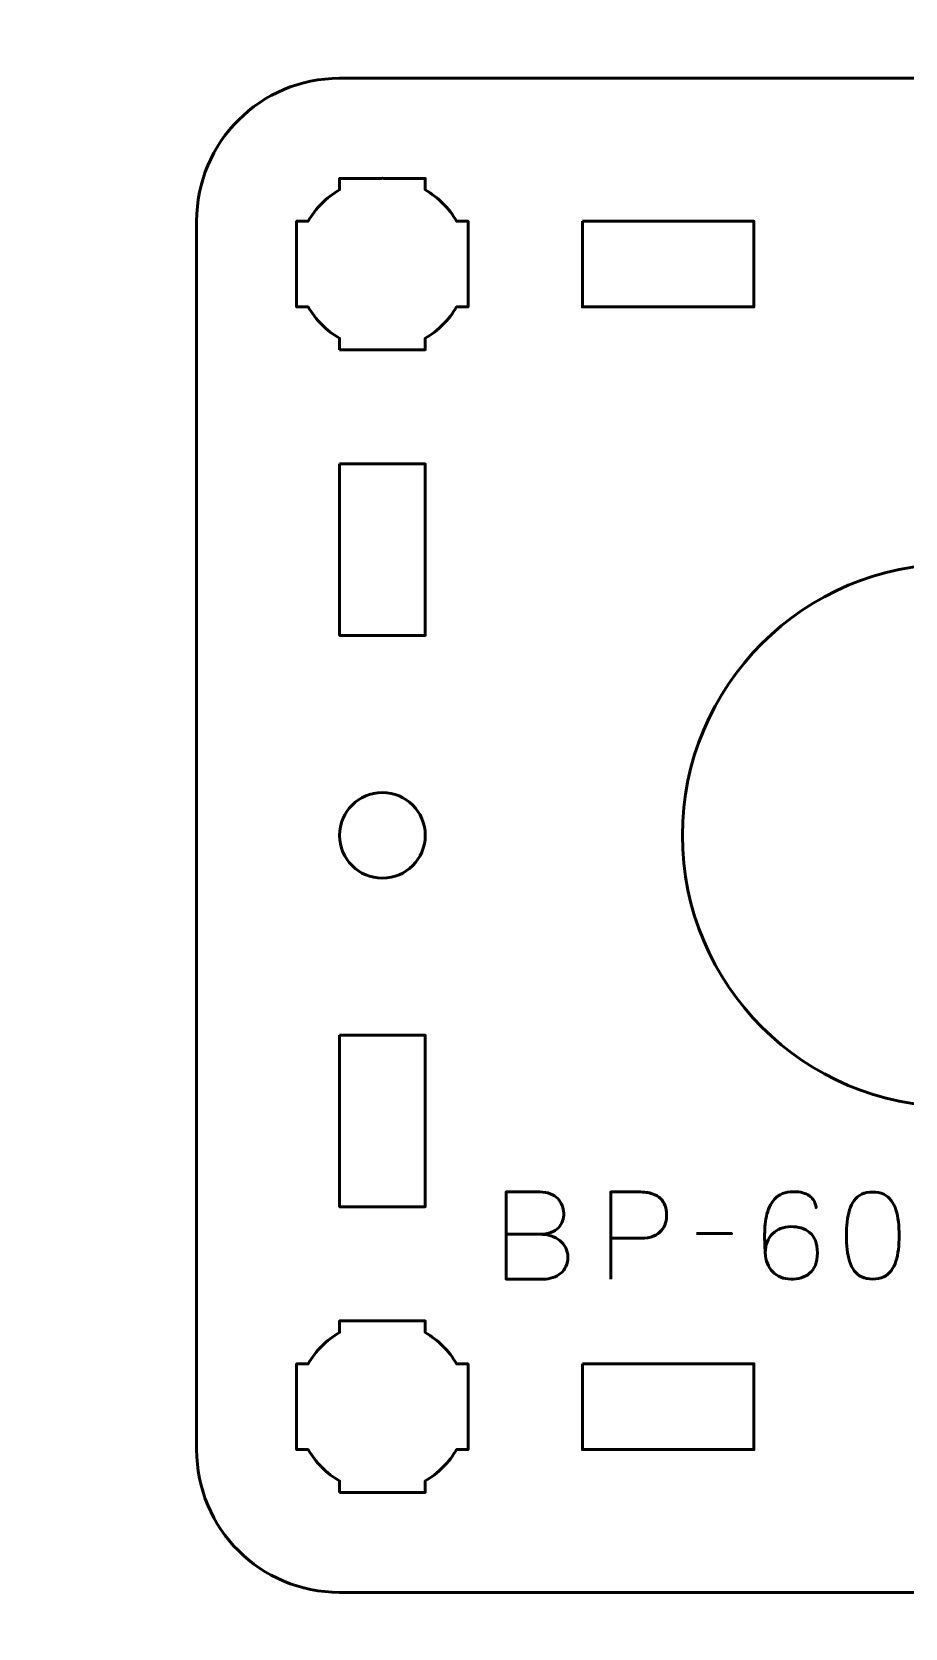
# Model space of a CAD drawing. Header units: centimetres. Extents: x -21 to 0, y -29.7 to 0.
# Drawn here: x -14.73 to -11.67, y -17.13 to -11.54 of the extents above; entities that cross this region are included whole.
import ezdxf

# ---------------------------------------------------------------- set-up
doc = ezdxf.new("R2010")
doc.units = ezdxf.units.CM
doc.header["$MEASUREMENT"] = 0
doc.layers.add('Layer 1', color=7, linetype='Continuous')

msp = doc.modelspace()

# ---------------------------------------------------------------- linework, layer by layer
at = {"layer": 'Layer 1', "lineweight": 53}
msp.add_ellipse((-13.49998, -14.35), major_axis=(0, 0.15), ratio=1, dxfattribs=at)
at = {"layer": 'Layer 1', "color": 1, "lineweight": 53}
msp.add_open_spline([(-21.00003, -29.19995), (-21.00003, -29.19995), (-21.00003, -1.69992), (-21.00003, -1.69992), (-21.00003, -1.69992), (-21.00003, -1.61709), (-20.93286, -1.54992), (-20.85003, -1.54992), (-20.85003, -1.54992), (-20.7672, -1.54992), (-20.70003, -1.48275), (-20.70003, -1.39992), (-20.70003, -1.39992), (-20.70003, -1.31709), (-20.7672, -1.24992), (-20.85003, -1.24992), (-20.85003, -1.24992), (-20.93286, -1.24992), (-21.00003, -1.18275), (-21.00003, -1.09992), (-21.00003, -1.09992), (-21.00003, -1.09992), (-21.00003, -0.49992), (-21.00003, -0.49992), (-21.00003, -0.49992), (-21.00003, -0.22295), (-20.77694, 0.00004), (-20.49994, 0.00004), (-20.49994, 0.00004), (-20.49994, 0.00004), (-0.50008, 0.00004), (-0.50008, 0.00004), (-0.50008, 0.00004), (-0.22294, 0.00004), (0.00002, -0.22295), (0.00002, -0.49992), (0.00002, -0.49992), (0.00002, -0.49992), (0.00002, -29.19995), (0.00002, -29.19995), (0.00002, -29.19995), (0.00002, -29.47695), (-0.22294, -29.70004), (-0.50008, -29.70004), (-0.50008, -29.70004), (-0.50008, -29.70004), (-20.49994, -29.70004), (-20.49994, -29.70004), (-20.49994, -29.70004), (-20.77694, -29.70004), (-21.00003, -29.47695), (-21.00003, -29.19995)], degree=3, knots=[0, 0, 0, 0, 0.0769231, 0.0769231, 0.0769231, 0.0769231, 0.1538462, 0.1538462, 0.1538462, 0.1538462, 0.2307692, 0.2307692, 0.2307692, 0.2307692, 0.3076923, 0.3076923, 0.3076923, 0.3076923, 0.3846154, 0.3846154, 0.3846154, 0.3846154, 0.4615385, 0.4615385, 0.4615385, 0.4615385, 0.5384615, 0.5384615, 0.5384615, 0.5384615, 0.6153846, 0.6153846, 0.6153846, 0.6153846, 0.6923077, 0.6923077, 0.6923077, 0.6923077, 0.7692308, 0.7692308, 0.7692308, 0.7692308, 0.8461538, 0.8461538, 0.8461538, 0.8461538, 0.9230769, 0.9230769, 0.9230769, 0.9230769, 1, 1, 1, 1], dxfattribs=at)
at = {"layer": 'Layer 1', "color": 3, "lineweight": 53}
msp.add_open_spline([(-13.64993, -11.69997), (-13.64993, -11.69997), (-9.35006, -11.69997), (-9.35006, -11.69997), (-9.35006, -11.69997), (-9.07292, -11.69997), (-8.84996, -11.92306), (-8.84996, -12.20006), (-8.84996, -12.20006), (-8.84996, -12.20006), (-8.84996, -16.49993), (-8.84996, -16.49993), (-8.84996, -16.49993), (-8.84996, -16.77707), (-9.07292, -17.00003), (-9.35006, -17.00003), (-9.35006, -17.00003), (-9.35006, -17.00003), (-13.64993, -17.00003), (-13.64993, -17.00003), (-13.64993, -17.00003), (-13.92693, -17.00003), (-14.15002, -16.77707), (-14.15002, -16.49993), (-14.15002, -16.49993), (-14.15002, -16.49993), (-14.15002, -12.20006), (-14.15002, -12.20006), (-14.15002, -12.20006), (-14.15002, -11.92306), (-13.92693, -11.69997), (-13.64993, -11.69997)], degree=3, knots=[0, 0, 0, 0, 0.125, 0.125, 0.125, 0.125, 0.25, 0.25, 0.25, 0.25, 0.375, 0.375, 0.375, 0.375, 0.5, 0.5, 0.5, 0.5, 0.625, 0.625, 0.625, 0.625, 0.75, 0.75, 0.75, 0.75, 0.875, 0.875, 0.875, 0.875, 1, 1, 1, 1], dxfattribs=at)
at = {"layer": 'Layer 1', "lineweight": 53}
for points, knots in [([(-13.64998, -12.65006), (-13.64998, -12.65006), (-13.64998, -12.60988), (-13.64998, -12.60988), (-13.64998, -12.60988), (-13.69552, -12.58355), (-13.73348, -12.5456), (-13.75983, -12.50007), (-13.75983, -12.50007), (-13.75983, -12.50007), (-13.79998, -12.50007), (-13.79998, -12.50007), (-13.79998, -12.50007), (-13.79998, -12.50007), (-13.79998, -12.35155), (-13.79998, -12.35155), (-13.79998, -12.35155), (-13.79998, -12.35155), (-13.8, -12.35), (-13.8, -12.35), (-13.8, -12.35), (-13.8, -12.35), (-13.79998, -12.34845), (-13.79998, -12.34845), (-13.79998, -12.34845), (-13.79998, -12.34845), (-13.79998, -12.20006), (-13.79998, -12.20006), (-13.79998, -12.20006), (-13.79998, -12.20006), (-13.75988, -12.20006), (-13.75988, -12.20006), (-13.75988, -12.20006), (-13.73353, -12.15449), (-13.69554, -12.11649), (-13.64998, -12.09013), (-13.64998, -12.09013), (-13.64998, -12.09013), (-13.64998, -12.05005), (-13.64998, -12.05005), (-13.64998, -12.05005), (-13.64998, -12.05005), (-13.50464, -12.05005), (-13.50464, -12.05005), (-13.50464, -12.05005), (-13.50464, -12.05005), (-13.5, -12.04999), (-13.5, -12.04999), (-13.5, -12.04999), (-13.5, -12.04999), (-13.49535, -12.05005), (-13.49535, -12.05005), (-13.49535, -12.05005), (-13.49535, -12.05005), (-13.34997, -12.05005), (-13.34997, -12.05005), (-13.34997, -12.05005), (-13.34997, -12.05005), (-13.34997, -12.09013), (-13.34997, -12.09013), (-13.34997, -12.09013), (-13.3044, -12.11649), (-13.26643, -12.15449), (-13.24009, -12.20006), (-13.24009, -12.20006), (-13.24009, -12.20006), (-13.19997, -12.20006), (-13.19997, -12.20006), (-13.19997, -12.20006), (-13.19997, -12.20006), (-13.19997, -12.50007), (-13.19997, -12.50007), (-13.19997, -12.50007), (-13.19997, -12.50007), (-13.24014, -12.50007), (-13.24014, -12.50007), (-13.24014, -12.50007), (-13.26648, -12.5456), (-13.30444, -12.58355), (-13.34997, -12.60988), (-13.34997, -12.60988), (-13.34997, -12.60988), (-13.34997, -12.65006), (-13.34997, -12.65006), (-13.34997, -12.65006), (-13.34997, -12.65006), (-13.64998, -12.65006), (-13.64998, -12.65006)], [0, 0, 0, 0, 0.0454545, 0.0454545, 0.0454545, 0.0454545, 0.0909091, 0.0909091, 0.0909091, 0.0909091, 0.1363636, 0.1363636, 0.1363636, 0.1363636, 0.1818182, 0.1818182, 0.1818182, 0.1818182, 0.2272727, 0.2272727, 0.2272727, 0.2272727, 0.2727273, 0.2727273, 0.2727273, 0.2727273, 0.3181818, 0.3181818, 0.3181818, 0.3181818, 0.3636364, 0.3636364, 0.3636364, 0.3636364, 0.4090909, 0.4090909, 0.4090909, 0.4090909, 0.4545455, 0.4545455, 0.4545455, 0.4545455, 0.5, 0.5, 0.5, 0.5, 0.5454545, 0.5454545, 0.5454545, 0.5454545, 0.5909091, 0.5909091, 0.5909091, 0.5909091, 0.6363636, 0.6363636, 0.6363636, 0.6363636, 0.6818182, 0.6818182, 0.6818182, 0.6818182, 0.7272727, 0.7272727, 0.7272727, 0.7272727, 0.7727273, 0.7727273, 0.7727273, 0.7727273, 0.8181818, 0.8181818, 0.8181818, 0.8181818, 0.8636364, 0.8636364, 0.8636364, 0.8636364, 0.9090909, 0.9090909, 0.9090909, 0.9090909, 0.9545455, 0.9545455, 0.9545455, 0.9545455, 1, 1, 1, 1]), ([(-12.79998, -12.20006), (-12.79998, -12.20006), (-12.19997, -12.20006), (-12.19997, -12.20006), (-12.19997, -12.20006), (-12.19997, -12.20006), (-12.19997, -12.50007), (-12.19997, -12.50007), (-12.19997, -12.50007), (-12.19997, -12.50007), (-12.79998, -12.50007), (-12.79998, -12.50007), (-12.79998, -12.50007), (-12.79998, -12.50007), (-12.79998, -12.20006), (-12.79998, -12.20006)], [0, 0, 0, 0, 0.25, 0.25, 0.25, 0.25, 0.5, 0.5, 0.5, 0.5, 0.75, 0.75, 0.75, 0.75, 1, 1, 1, 1]), ([(-13.64993, -13.05001), (-13.64993, -13.05001), (-13.34992, -13.05001), (-13.34992, -13.05001), (-13.34992, -13.05001), (-13.34992, -13.05001), (-13.34992, -13.65002), (-13.34992, -13.65002), (-13.34992, -13.65002), (-13.34992, -13.65002), (-13.64993, -13.65002), (-13.64993, -13.65002), (-13.64993, -13.65002), (-13.64993, -13.65002), (-13.64993, -13.05001), (-13.64993, -13.05001)], [0, 0, 0, 0, 0.25, 0.25, 0.25, 0.25, 0.5, 0.5, 0.5, 0.5, 0.75, 0.75, 0.75, 0.75, 1, 1, 1, 1]), ([(-11.49999, -13.4), (-10.9754, -13.4), (-10.54999, -13.82541), (-10.54999, -14.35), (-10.54999, -14.35), (-10.54999, -14.87459), (-10.9754, -15.3), (-11.49999, -15.3), (-11.49999, -15.3), (-12.02458, -15.3), (-12.44999, -14.87459), (-12.44999, -14.35), (-12.44999, -14.35), (-12.44999, -13.82541), (-12.02458, -13.4), (-11.49999, -13.4)], [0, 0, 0, 0, 0.25, 0.25, 0.25, 0.25, 0.5, 0.5, 0.5, 0.5, 0.75, 0.75, 0.75, 0.75, 1, 1, 1, 1]), ([(-13.64993, -15.04998), (-13.64993, -15.04998), (-13.34992, -15.04998), (-13.34992, -15.04998), (-13.34992, -15.04998), (-13.34992, -15.04998), (-13.34992, -15.64998), (-13.34992, -15.64998), (-13.34992, -15.64998), (-13.34992, -15.64998), (-13.64993, -15.64998), (-13.64993, -15.64998), (-13.64993, -15.64998), (-13.64993, -15.64998), (-13.64993, -15.04998), (-13.64993, -15.04998)], [0, 0, 0, 0, 0.25, 0.25, 0.25, 0.25, 0.5, 0.5, 0.5, 0.5, 0.75, 0.75, 0.75, 0.75, 1, 1, 1, 1]), ([(-13.64998, -16.65006), (-13.64998, -16.65006), (-13.64998, -16.60988), (-13.64998, -16.60988), (-13.64998, -16.60988), (-13.69552, -16.58355), (-13.73348, -16.5456), (-13.75983, -16.50007), (-13.75983, -16.50007), (-13.75983, -16.50007), (-13.79998, -16.50007), (-13.79998, -16.50007), (-13.79998, -16.50007), (-13.79998, -16.50007), (-13.79998, -16.35155), (-13.79998, -16.35155), (-13.79998, -16.35155), (-13.79998, -16.35155), (-13.8, -16.35), (-13.8, -16.35), (-13.8, -16.35), (-13.8, -16.35), (-13.79998, -16.34845), (-13.79998, -16.34845), (-13.79998, -16.34845), (-13.79998, -16.34845), (-13.79998, -16.20006), (-13.79998, -16.20006), (-13.79998, -16.20006), (-13.79998, -16.20006), (-13.75988, -16.20006), (-13.75988, -16.20006), (-13.75988, -16.20006), (-13.73353, -16.15449), (-13.69554, -16.11649), (-13.64998, -16.09013), (-13.64998, -16.09013), (-13.64998, -16.09013), (-13.64998, -16.05005), (-13.64998, -16.05005), (-13.64998, -16.05005), (-13.64998, -16.05005), (-13.50464, -16.05005), (-13.50464, -16.05005), (-13.50464, -16.05005), (-13.50464, -16.05005), (-13.5, -16.04999), (-13.5, -16.04999), (-13.5, -16.04999), (-13.5, -16.04999), (-13.49535, -16.05005), (-13.49535, -16.05005), (-13.49535, -16.05005), (-13.49535, -16.05005), (-13.34997, -16.05005), (-13.34997, -16.05005), (-13.34997, -16.05005), (-13.34997, -16.05005), (-13.34997, -16.09013), (-13.34997, -16.09013), (-13.34997, -16.09013), (-13.3044, -16.11649), (-13.26643, -16.15449), (-13.24009, -16.20006), (-13.24009, -16.20006), (-13.24009, -16.20006), (-13.19997, -16.20006), (-13.19997, -16.20006), (-13.19997, -16.20006), (-13.19997, -16.20006), (-13.19997, -16.50007), (-13.19997, -16.50007), (-13.19997, -16.50007), (-13.19997, -16.50007), (-13.24014, -16.50007), (-13.24014, -16.50007), (-13.24014, -16.50007), (-13.26648, -16.5456), (-13.30444, -16.58355), (-13.34997, -16.60988), (-13.34997, -16.60988), (-13.34997, -16.60988), (-13.34997, -16.65006), (-13.34997, -16.65006), (-13.34997, -16.65006), (-13.34997, -16.65006), (-13.64998, -16.65006), (-13.64998, -16.65006)], [0, 0, 0, 0, 0.0454545, 0.0454545, 0.0454545, 0.0454545, 0.0909091, 0.0909091, 0.0909091, 0.0909091, 0.1363636, 0.1363636, 0.1363636, 0.1363636, 0.1818182, 0.1818182, 0.1818182, 0.1818182, 0.2272727, 0.2272727, 0.2272727, 0.2272727, 0.2727273, 0.2727273, 0.2727273, 0.2727273, 0.3181818, 0.3181818, 0.3181818, 0.3181818, 0.3636364, 0.3636364, 0.3636364, 0.3636364, 0.4090909, 0.4090909, 0.4090909, 0.4090909, 0.4545455, 0.4545455, 0.4545455, 0.4545455, 0.5, 0.5, 0.5, 0.5, 0.5454545, 0.5454545, 0.5454545, 0.5454545, 0.5909091, 0.5909091, 0.5909091, 0.5909091, 0.6363636, 0.6363636, 0.6363636, 0.6363636, 0.6818182, 0.6818182, 0.6818182, 0.6818182, 0.7272727, 0.7272727, 0.7272727, 0.7272727, 0.7727273, 0.7727273, 0.7727273, 0.7727273, 0.8181818, 0.8181818, 0.8181818, 0.8181818, 0.8636364, 0.8636364, 0.8636364, 0.8636364, 0.9090909, 0.9090909, 0.9090909, 0.9090909, 0.9545455, 0.9545455, 0.9545455, 0.9545455, 1, 1, 1, 1]), ([(-12.79998, -16.19993), (-12.79998, -16.19993), (-12.19997, -16.19993), (-12.19997, -16.19993), (-12.19997, -16.19993), (-12.19997, -16.19993), (-12.19997, -16.49993), (-12.19997, -16.49993), (-12.19997, -16.49993), (-12.19997, -16.49993), (-12.79998, -16.49993), (-12.79998, -16.49993), (-12.79998, -16.49993), (-12.79998, -16.49993), (-12.79998, -16.19993), (-12.79998, -16.19993)], [0, 0, 0, 0, 0.25, 0.25, 0.25, 0.25, 0.5, 0.5, 0.5, 0.5, 0.75, 0.75, 0.75, 0.75, 1, 1, 1, 1])]:
    msp.add_open_spline(points, degree=3, knots=knots, dxfattribs=at)
at = {"layer": 'Layer 1', "color": 5, "lineweight": 53}
for points, knots in [([(-13.06698, -15.74636), (-13.06698, -15.74636), (-12.94972, -15.74636), (-12.94972, -15.74636), (-12.94972, -15.74636), (-12.93448, -15.74629), (-12.9215, -15.74418), (-12.91056, -15.74001), (-12.91056, -15.74001), (-12.89969, -15.73592), (-12.89088, -15.73035), (-12.88403, -15.72336), (-12.88403, -15.72336), (-12.87719, -15.71638), (-12.87225, -15.70848), (-12.86914, -15.69973), (-12.86914, -15.69973), (-12.86611, -15.69105), (-12.8647, -15.68202), (-12.86505, -15.67271), (-12.86505, -15.67271), (-12.86548, -15.66339), (-12.86745, -15.65436), (-12.87098, -15.64554), (-12.87098, -15.64554), (-12.87444, -15.63672), (-12.87966, -15.62875), (-12.8865, -15.62162), (-12.8865, -15.62162), (-12.89334, -15.6145), (-12.90188, -15.60885), (-12.91225, -15.60469), (-12.91225, -15.60469), (-12.92263, -15.60046), (-12.93483, -15.59827), (-12.94887, -15.5982), (-12.94887, -15.5982), (-12.94887, -15.5982), (-13.06698, -15.5982), (-13.06698, -15.5982), (-13.06698, -15.5982), (-13.06698, -15.5982), (-13.06698, -15.90342), (-13.06698, -15.90342), (-13.06698, -15.90342), (-13.06698, -15.90342), (-12.93702, -15.90342), (-12.93702, -15.90342), (-12.93702, -15.90342), (-12.92488, -15.90342), (-12.91359, -15.90166), (-12.90315, -15.8982), (-12.90315, -15.8982), (-12.89271, -15.89467), (-12.88361, -15.88966), (-12.87571, -15.88296), (-12.87571, -15.88296), (-12.86787, -15.87633), (-12.86174, -15.86828), (-12.85736, -15.85876), (-12.85736, -15.85876), (-12.85299, -15.84923), (-12.85073, -15.83844), (-12.85066, -15.82637), (-12.85066, -15.82637), (-12.85094, -15.81424), (-12.85348, -15.8033), (-12.85835, -15.7935), (-12.85835, -15.7935), (-12.86322, -15.78369), (-12.86999, -15.77529), (-12.87874, -15.76824), (-12.87874, -15.76824), (-12.88749, -15.76125), (-12.89793, -15.75582), (-12.90993, -15.75208), (-12.90993, -15.75208), (-12.92192, -15.74834), (-12.93518, -15.74644), (-12.94972, -15.74636), (-12.94972, -15.74636), (-12.93518, -15.74644), (-12.92192, -15.74834), (-12.90993, -15.75208), (-12.90993, -15.75208), (-12.89793, -15.75582), (-12.88749, -15.76125), (-12.87874, -15.76824), (-12.87874, -15.76824), (-12.86999, -15.77529), (-12.86322, -15.78369), (-12.85835, -15.7935), (-12.85835, -15.7935), (-12.85348, -15.8033), (-12.85094, -15.81424), (-12.85066, -15.82637), (-12.85066, -15.82637), (-12.85073, -15.83844), (-12.85299, -15.84923), (-12.85736, -15.85876), (-12.85736, -15.85876), (-12.86174, -15.86828), (-12.86787, -15.87633), (-12.87571, -15.88296), (-12.87571, -15.88296), (-12.88361, -15.88966), (-12.89271, -15.89467), (-12.90315, -15.8982), (-12.90315, -15.8982), (-12.91359, -15.90166), (-12.92488, -15.90342), (-12.93702, -15.90342), (-12.93702, -15.90342), (-12.93702, -15.90342), (-13.06698, -15.90342), (-13.06698, -15.90342), (-13.06698, -15.90342), (-13.06698, -15.90342), (-13.06698, -15.5982), (-13.06698, -15.5982), (-13.06698, -15.5982), (-13.06698, -15.5982), (-12.94887, -15.5982), (-12.94887, -15.5982), (-12.94887, -15.5982), (-12.93483, -15.59827), (-12.92263, -15.60046), (-12.91225, -15.60469), (-12.91225, -15.60469), (-12.90188, -15.60885), (-12.89334, -15.6145), (-12.8865, -15.62162), (-12.8865, -15.62162), (-12.87966, -15.62875), (-12.87444, -15.63672), (-12.87098, -15.64554), (-12.87098, -15.64554), (-12.86745, -15.65436), (-12.86548, -15.66339), (-12.86505, -15.67271), (-12.86505, -15.67271), (-12.8647, -15.68202), (-12.86611, -15.69105), (-12.86914, -15.69973), (-12.86914, -15.69973), (-12.87225, -15.70848), (-12.87719, -15.71638), (-12.88403, -15.72336), (-12.88403, -15.72336), (-12.89088, -15.73035), (-12.89969, -15.73592), (-12.91056, -15.74001), (-12.91056, -15.74001), (-12.9215, -15.74418), (-12.93448, -15.74629), (-12.94972, -15.74636), (-12.94972, -15.74636), (-12.94972, -15.74636), (-13.06698, -15.74636), (-13.06698, -15.74636)], [0, 0, 0, 0, 0.025, 0.025, 0.025, 0.025, 0.05, 0.05, 0.05, 0.05, 0.075, 0.075, 0.075, 0.075, 0.1, 0.1, 0.1, 0.1, 0.125, 0.125, 0.125, 0.125, 0.15, 0.15, 0.15, 0.15, 0.175, 0.175, 0.175, 0.175, 0.2, 0.2, 0.2, 0.2, 0.225, 0.225, 0.225, 0.225, 0.25, 0.25, 0.25, 0.25, 0.275, 0.275, 0.275, 0.275, 0.3, 0.3, 0.3, 0.3, 0.325, 0.325, 0.325, 0.325, 0.35, 0.35, 0.35, 0.35, 0.375, 0.375, 0.375, 0.375, 0.4, 0.4, 0.4, 0.4, 0.425, 0.425, 0.425, 0.425, 0.45, 0.45, 0.45, 0.45, 0.475, 0.475, 0.475, 0.475, 0.5, 0.5, 0.5, 0.5, 0.525, 0.525, 0.525, 0.525, 0.55, 0.55, 0.55, 0.55, 0.575, 0.575, 0.575, 0.575, 0.6, 0.6, 0.6, 0.6, 0.625, 0.625, 0.625, 0.625, 0.65, 0.65, 0.65, 0.65, 0.675, 0.675, 0.675, 0.675, 0.7, 0.7, 0.7, 0.7, 0.725, 0.725, 0.725, 0.725, 0.75, 0.75, 0.75, 0.75, 0.775, 0.775, 0.775, 0.775, 0.8, 0.8, 0.8, 0.8, 0.825, 0.825, 0.825, 0.825, 0.85, 0.85, 0.85, 0.85, 0.875, 0.875, 0.875, 0.875, 0.9, 0.9, 0.9, 0.9, 0.925, 0.925, 0.925, 0.925, 0.95, 0.95, 0.95, 0.95, 0.975, 0.975, 0.975, 0.975, 1, 1, 1, 1]), ([(-12.7008, -15.90342), (-12.7008, -15.90342), (-12.7008, -15.5982), (-12.7008, -15.5982), (-12.7008, -15.5982), (-12.7008, -15.5982), (-12.60343, -15.5982), (-12.60343, -15.5982), (-12.60343, -15.5982), (-12.58396, -15.59827), (-12.56795, -15.60046), (-12.55532, -15.60469), (-12.55532, -15.60469), (-12.54276, -15.60885), (-12.53288, -15.61464), (-12.52575, -15.62198), (-12.52575, -15.62198), (-12.51863, -15.62924), (-12.51355, -15.63757), (-12.51044, -15.64695), (-12.51044, -15.64695), (-12.50741, -15.65634), (-12.50565, -15.66614), (-12.50522, -15.67652), (-12.50522, -15.67652), (-12.50473, -15.68689), (-12.50593, -15.69705), (-12.50875, -15.70692), (-12.50875, -15.70692), (-12.51164, -15.7168), (-12.51651, -15.72576), (-12.5235, -15.73381), (-12.5235, -15.73381), (-12.53041, -15.74185), (-12.53979, -15.74827), (-12.55158, -15.753), (-12.55158, -15.753), (-12.56336, -15.75779), (-12.57796, -15.76019), (-12.59539, -15.76033), (-12.59539, -15.76033), (-12.59539, -15.76033), (-12.7008, -15.76033), (-12.7008, -15.76033), (-12.7008, -15.76033), (-12.7008, -15.76033), (-12.59539, -15.76033), (-12.59539, -15.76033), (-12.59539, -15.76033), (-12.57832, -15.76019), (-12.56385, -15.75779), (-12.55214, -15.753), (-12.55214, -15.753), (-12.54036, -15.74827), (-12.53097, -15.74185), (-12.52392, -15.73381), (-12.52392, -15.73381), (-12.51693, -15.72576), (-12.51192, -15.7168), (-12.50896, -15.70692), (-12.50896, -15.70692), (-12.506, -15.69705), (-12.50473, -15.68689), (-12.50522, -15.67652), (-12.50522, -15.67652), (-12.50565, -15.66614), (-12.50741, -15.65634), (-12.51058, -15.64695), (-12.51058, -15.64695), (-12.51369, -15.63757), (-12.51891, -15.62924), (-12.52604, -15.62198), (-12.52604, -15.62198), (-12.53323, -15.61464), (-12.54311, -15.60885), (-12.55567, -15.60469), (-12.55567, -15.60469), (-12.5683, -15.60046), (-12.58417, -15.59827), (-12.60343, -15.5982), (-12.60343, -15.5982), (-12.60343, -15.5982), (-12.7008, -15.5982), (-12.7008, -15.5982), (-12.7008, -15.5982), (-12.7008, -15.5982), (-12.7008, -15.90342), (-12.7008, -15.90342)], [0, 0, 0, 0, 0.0454545, 0.0454545, 0.0454545, 0.0454545, 0.0909091, 0.0909091, 0.0909091, 0.0909091, 0.1363636, 0.1363636, 0.1363636, 0.1363636, 0.1818182, 0.1818182, 0.1818182, 0.1818182, 0.2272727, 0.2272727, 0.2272727, 0.2272727, 0.2727273, 0.2727273, 0.2727273, 0.2727273, 0.3181818, 0.3181818, 0.3181818, 0.3181818, 0.3636364, 0.3636364, 0.3636364, 0.3636364, 0.4090909, 0.4090909, 0.4090909, 0.4090909, 0.4545455, 0.4545455, 0.4545455, 0.4545455, 0.5, 0.5, 0.5, 0.5, 0.5454545, 0.5454545, 0.5454545, 0.5454545, 0.5909091, 0.5909091, 0.5909091, 0.5909091, 0.6363636, 0.6363636, 0.6363636, 0.6363636, 0.6818182, 0.6818182, 0.6818182, 0.6818182, 0.7272727, 0.7272727, 0.7272727, 0.7272727, 0.7727273, 0.7727273, 0.7727273, 0.7727273, 0.8181818, 0.8181818, 0.8181818, 0.8181818, 0.8636364, 0.8636364, 0.8636364, 0.8636364, 0.9090909, 0.9090909, 0.9090909, 0.9090909, 0.9545455, 0.9545455, 0.9545455, 0.9545455, 1, 1, 1, 1]), ([(-12.16021, -15.81156), (-12.16014, -15.79773), (-12.15789, -15.78524), (-12.15337, -15.77395), (-12.15337, -15.77395), (-12.14893, -15.76273), (-12.14265, -15.75307), (-12.13453, -15.74495), (-12.13453, -15.74495), (-12.12649, -15.73691), (-12.11696, -15.7307), (-12.1061, -15.72633), (-12.1061, -15.72633), (-12.09523, -15.72195), (-12.08331, -15.71977), (-12.07047, -15.71969), (-12.07047, -15.71969), (-12.05756, -15.71962), (-12.04549, -15.72125), (-12.03427, -15.72449), (-12.03427, -15.72449), (-12.02305, -15.72767), (-12.01325, -15.73289), (-12.00471, -15.74009), (-12.00471, -15.74009), (-11.99617, -15.74721), (-11.98947, -15.75667), (-11.98467, -15.76845), (-11.98467, -15.76845), (-11.97988, -15.78023), (-11.97741, -15.79455), (-11.97734, -15.81156), (-11.97734, -15.81156), (-11.97741, -15.82856), (-11.97988, -15.84288), (-11.98467, -15.85467), (-11.98467, -15.85467), (-11.98947, -15.86645), (-11.99617, -15.8759), (-12.00471, -15.88303), (-12.00471, -15.88303), (-12.01325, -15.89023), (-12.02305, -15.89545), (-12.03427, -15.89862), (-12.03427, -15.89862), (-12.04549, -15.90187), (-12.05756, -15.90349), (-12.07047, -15.90342), (-12.07047, -15.90342), (-12.08331, -15.90335), (-12.09509, -15.90116), (-12.10589, -15.89679), (-12.10589, -15.89679), (-12.11661, -15.89241), (-12.12592, -15.8862), (-12.1339, -15.87809), (-12.1339, -15.87809), (-12.14187, -15.87005), (-12.14815, -15.86038), (-12.15266, -15.84909), (-12.15266, -15.84909), (-12.15725, -15.83787), (-12.15972, -15.82539), (-12.16021, -15.81156), (-12.16021, -15.81156), (-12.1605, -15.80457), (-12.16085, -15.79625), (-12.16134, -15.78658), (-12.16134, -15.78658), (-12.16184, -15.77684), (-12.16212, -15.76626), (-12.16219, -15.7549), (-12.16219, -15.7549), (-12.16226, -15.74347), (-12.16191, -15.73169), (-12.16099, -15.71962), (-12.16099, -15.71962), (-12.16014, -15.70749), (-12.15845, -15.69556), (-12.15598, -15.68378), (-12.15598, -15.68378), (-12.15351, -15.67207), (-12.14998, -15.66099), (-12.14533, -15.65062), (-12.14533, -15.65062), (-12.14067, -15.64025), (-12.13467, -15.63108), (-12.12726, -15.6231), (-12.12726, -15.6231), (-12.11979, -15.61513), (-12.11068, -15.60885), (-12.09989, -15.60427), (-12.09989, -15.60427), (-12.08909, -15.59975), (-12.07632, -15.59742), (-12.06158, -15.59735), (-12.06158, -15.59735), (-12.04874, -15.59742), (-12.03787, -15.59869), (-12.02884, -15.60116), (-12.02884, -15.60116), (-12.01981, -15.60363), (-12.0124, -15.60695), (-12.00647, -15.61104), (-12.00647, -15.61104), (-12.00062, -15.6152), (-11.99596, -15.61972), (-11.99258, -15.62473), (-11.99258, -15.62473), (-11.98919, -15.62967), (-11.98665, -15.63468), (-11.9851, -15.63969), (-11.9851, -15.63969), (-11.98347, -15.64469), (-11.98242, -15.64935), (-11.98199, -15.65366), (-11.98199, -15.65366), (-11.98242, -15.64935), (-11.98347, -15.64469), (-11.9851, -15.63969), (-11.9851, -15.63969), (-11.98665, -15.63468), (-11.98919, -15.62967), (-11.99258, -15.62473), (-11.99258, -15.62473), (-11.99596, -15.61972), (-12.00062, -15.6152), (-12.00647, -15.61104), (-12.00647, -15.61104), (-12.0124, -15.60695), (-12.01981, -15.60363), (-12.02884, -15.60116), (-12.02884, -15.60116), (-12.03787, -15.59869), (-12.04874, -15.59742), (-12.06158, -15.59735), (-12.06158, -15.59735), (-12.07632, -15.59742), (-12.08909, -15.59975), (-12.09989, -15.60427), (-12.09989, -15.60427), (-12.11068, -15.60885), (-12.11979, -15.61513), (-12.12726, -15.6231), (-12.12726, -15.6231), (-12.13467, -15.63108), (-12.14067, -15.64025), (-12.14533, -15.65062), (-12.14533, -15.65062), (-12.14998, -15.66099), (-12.15351, -15.67207), (-12.15598, -15.68378), (-12.15598, -15.68378), (-12.15845, -15.69556), (-12.16014, -15.70749), (-12.16099, -15.71962), (-12.16099, -15.71962), (-12.16191, -15.73169), (-12.16226, -15.74347), (-12.16219, -15.7549), (-12.16219, -15.7549), (-12.16212, -15.76626), (-12.16184, -15.77684), (-12.16134, -15.78658), (-12.16134, -15.78658), (-12.16085, -15.79625), (-12.1605, -15.80457), (-12.16021, -15.81156), (-12.16021, -15.81156), (-12.15972, -15.82539), (-12.15725, -15.83787), (-12.15266, -15.84909), (-12.15266, -15.84909), (-12.14815, -15.86038), (-12.14187, -15.87005), (-12.1339, -15.87809), (-12.1339, -15.87809), (-12.12592, -15.8862), (-12.11661, -15.89241), (-12.10589, -15.89679), (-12.10589, -15.89679), (-12.09509, -15.90116), (-12.08331, -15.90335), (-12.07047, -15.90342), (-12.07047, -15.90342), (-12.05756, -15.90349), (-12.04549, -15.90187), (-12.03427, -15.89862), (-12.03427, -15.89862), (-12.02305, -15.89545), (-12.01325, -15.89023), (-12.00471, -15.88303), (-12.00471, -15.88303), (-11.99617, -15.8759), (-11.98947, -15.86645), (-11.98467, -15.85467), (-11.98467, -15.85467), (-11.97988, -15.84288), (-11.97741, -15.82856), (-11.97734, -15.81156), (-11.97734, -15.81156), (-11.97741, -15.79455), (-11.97988, -15.78023), (-11.98467, -15.76845), (-11.98467, -15.76845), (-11.98947, -15.75667), (-11.99617, -15.74721), (-12.00471, -15.74009), (-12.00471, -15.74009), (-12.01325, -15.73289), (-12.02305, -15.72767), (-12.03427, -15.72449), (-12.03427, -15.72449), (-12.04549, -15.72125), (-12.05756, -15.71962), (-12.07047, -15.71969), (-12.07047, -15.71969), (-12.08331, -15.71977), (-12.09523, -15.72195), (-12.1061, -15.72633), (-12.1061, -15.72633), (-12.11696, -15.7307), (-12.12649, -15.73691), (-12.13453, -15.74495), (-12.13453, -15.74495), (-12.14265, -15.75307), (-12.14893, -15.76273), (-12.15337, -15.77395), (-12.15337, -15.77395), (-12.15789, -15.78524), (-12.16014, -15.79773), (-12.16021, -15.81156)], [0, 0, 0, 0, 0.0172414, 0.0172414, 0.0172414, 0.0172414, 0.0344828, 0.0344828, 0.0344828, 0.0344828, 0.0517241, 0.0517241, 0.0517241, 0.0517241, 0.0689655, 0.0689655, 0.0689655, 0.0689655, 0.0862069, 0.0862069, 0.0862069, 0.0862069, 0.1034483, 0.1034483, 0.1034483, 0.1034483, 0.1206897, 0.1206897, 0.1206897, 0.1206897, 0.137931, 0.137931, 0.137931, 0.137931, 0.1551724, 0.1551724, 0.1551724, 0.1551724, 0.1724138, 0.1724138, 0.1724138, 0.1724138, 0.1896552, 0.1896552, 0.1896552, 0.1896552, 0.2068966, 0.2068966, 0.2068966, 0.2068966, 0.2241379, 0.2241379, 0.2241379, 0.2241379, 0.2413793, 0.2413793, 0.2413793, 0.2413793, 0.2586207, 0.2586207, 0.2586207, 0.2586207, 0.2758621, 0.2758621, 0.2758621, 0.2758621, 0.2931034, 0.2931034, 0.2931034, 0.2931034, 0.3103448, 0.3103448, 0.3103448, 0.3103448, 0.3275862, 0.3275862, 0.3275862, 0.3275862, 0.3448276, 0.3448276, 0.3448276, 0.3448276, 0.362069, 0.362069, 0.362069, 0.362069, 0.3793103, 0.3793103, 0.3793103, 0.3793103, 0.3965517, 0.3965517, 0.3965517, 0.3965517, 0.4137931, 0.4137931, 0.4137931, 0.4137931, 0.4310345, 0.4310345, 0.4310345, 0.4310345, 0.4482759, 0.4482759, 0.4482759, 0.4482759, 0.4655172, 0.4655172, 0.4655172, 0.4655172, 0.4827586, 0.4827586, 0.4827586, 0.4827586, 0.5, 0.5, 0.5, 0.5, 0.5172414, 0.5172414, 0.5172414, 0.5172414, 0.5344828, 0.5344828, 0.5344828, 0.5344828, 0.5517241, 0.5517241, 0.5517241, 0.5517241, 0.5689655, 0.5689655, 0.5689655, 0.5689655, 0.5862069, 0.5862069, 0.5862069, 0.5862069, 0.6034483, 0.6034483, 0.6034483, 0.6034483, 0.6206897, 0.6206897, 0.6206897, 0.6206897, 0.637931, 0.637931, 0.637931, 0.637931, 0.6551724, 0.6551724, 0.6551724, 0.6551724, 0.6724138, 0.6724138, 0.6724138, 0.6724138, 0.6896552, 0.6896552, 0.6896552, 0.6896552, 0.7068966, 0.7068966, 0.7068966, 0.7068966, 0.7241379, 0.7241379, 0.7241379, 0.7241379, 0.7413793, 0.7413793, 0.7413793, 0.7413793, 0.7586207, 0.7586207, 0.7586207, 0.7586207, 0.7758621, 0.7758621, 0.7758621, 0.7758621, 0.7931034, 0.7931034, 0.7931034, 0.7931034, 0.8103448, 0.8103448, 0.8103448, 0.8103448, 0.8275862, 0.8275862, 0.8275862, 0.8275862, 0.8448276, 0.8448276, 0.8448276, 0.8448276, 0.862069, 0.862069, 0.862069, 0.862069, 0.8793103, 0.8793103, 0.8793103, 0.8793103, 0.8965517, 0.8965517, 0.8965517, 0.8965517, 0.9137931, 0.9137931, 0.9137931, 0.9137931, 0.9310345, 0.9310345, 0.9310345, 0.9310345, 0.9482759, 0.9482759, 0.9482759, 0.9482759, 0.9655172, 0.9655172, 0.9655172, 0.9655172, 0.9827586, 0.9827586, 0.9827586, 0.9827586, 1, 1, 1, 1]), ([(-11.78387, -15.90342), (-11.76906, -15.90335), (-11.75629, -15.90074), (-11.74563, -15.89566), (-11.74563, -15.89566), (-11.73505, -15.89058), (-11.72623, -15.88331), (-11.71918, -15.87407), (-11.71918, -15.87407), (-11.71219, -15.86476), (-11.70669, -15.85375), (-11.7026, -15.84105), (-11.7026, -15.84105), (-11.69857, -15.82835), (-11.69568, -15.81445), (-11.69406, -15.79921), (-11.69406, -15.79921), (-11.69236, -15.78397), (-11.69152, -15.76795), (-11.69159, -15.75102), (-11.69159, -15.75102), (-11.69152, -15.73416), (-11.69236, -15.71814), (-11.69406, -15.70297), (-11.69406, -15.70297), (-11.69568, -15.6878), (-11.69857, -15.67383), (-11.7026, -15.66113), (-11.7026, -15.66113), (-11.70669, -15.6485), (-11.71219, -15.6375), (-11.71918, -15.62811), (-11.71918, -15.62811), (-11.72623, -15.6188), (-11.73505, -15.61153), (-11.74563, -15.60645), (-11.74563, -15.60645), (-11.75629, -15.6013), (-11.76906, -15.59869), (-11.78387, -15.59862), (-11.78387, -15.59862), (-11.79869, -15.59869), (-11.81146, -15.6013), (-11.82212, -15.60645), (-11.82212, -15.60645), (-11.8327, -15.61153), (-11.84152, -15.6188), (-11.84857, -15.62811), (-11.84857, -15.62811), (-11.85556, -15.6375), (-11.86106, -15.6485), (-11.86515, -15.66113), (-11.86515, -15.66113), (-11.86918, -15.67383), (-11.87207, -15.6878), (-11.87369, -15.70297), (-11.87369, -15.70297), (-11.87538, -15.71814), (-11.87623, -15.73416), (-11.87616, -15.75102), (-11.87616, -15.75102), (-11.87623, -15.76795), (-11.87538, -15.78397), (-11.87369, -15.79921), (-11.87369, -15.79921), (-11.87207, -15.81445), (-11.86918, -15.82835), (-11.86515, -15.84105), (-11.86515, -15.84105), (-11.86106, -15.85375), (-11.85556, -15.86476), (-11.84857, -15.87407), (-11.84857, -15.87407), (-11.84152, -15.88331), (-11.8327, -15.89058), (-11.82212, -15.89566), (-11.82212, -15.89566), (-11.81146, -15.90074), (-11.79869, -15.90335), (-11.78387, -15.90342)], [0, 0, 0, 0, 0.05, 0.05, 0.05, 0.05, 0.1, 0.1, 0.1, 0.1, 0.15, 0.15, 0.15, 0.15, 0.2, 0.2, 0.2, 0.2, 0.25, 0.25, 0.25, 0.25, 0.3, 0.3, 0.3, 0.3, 0.35, 0.35, 0.35, 0.35, 0.4, 0.4, 0.4, 0.4, 0.45, 0.45, 0.45, 0.45, 0.5, 0.5, 0.5, 0.5, 0.55, 0.55, 0.55, 0.55, 0.6, 0.6, 0.6, 0.6, 0.65, 0.65, 0.65, 0.65, 0.7, 0.7, 0.7, 0.7, 0.75, 0.75, 0.75, 0.75, 0.8, 0.8, 0.8, 0.8, 0.85, 0.85, 0.85, 0.85, 0.9, 0.9, 0.9, 0.9, 0.95, 0.95, 0.95, 0.95, 1, 1, 1, 1]), ([(-11.78387, -15.90342), (-11.76906, -15.90335), (-11.75629, -15.90074), (-11.74563, -15.89566), (-11.74563, -15.89566), (-11.73505, -15.89058), (-11.72623, -15.88331), (-11.71918, -15.87407), (-11.71918, -15.87407), (-11.71219, -15.86476), (-11.70669, -15.85375), (-11.7026, -15.84105), (-11.7026, -15.84105), (-11.69857, -15.82835), (-11.69568, -15.81445), (-11.69406, -15.79921), (-11.69406, -15.79921), (-11.69236, -15.78397), (-11.69152, -15.76795), (-11.69159, -15.75102), (-11.69159, -15.75102), (-11.69152, -15.73416), (-11.69236, -15.71814), (-11.69406, -15.70297), (-11.69406, -15.70297), (-11.69568, -15.6878), (-11.69857, -15.67383), (-11.7026, -15.66113), (-11.7026, -15.66113), (-11.70669, -15.6485), (-11.71219, -15.6375), (-11.71918, -15.62811), (-11.71918, -15.62811), (-11.72623, -15.6188), (-11.73505, -15.61153), (-11.74563, -15.60645), (-11.74563, -15.60645), (-11.75629, -15.6013), (-11.76906, -15.59869), (-11.78387, -15.59862), (-11.78387, -15.59862), (-11.79869, -15.59869), (-11.81146, -15.6013), (-11.82212, -15.60645), (-11.82212, -15.60645), (-11.8327, -15.61153), (-11.84152, -15.6188), (-11.84857, -15.62811), (-11.84857, -15.62811), (-11.85556, -15.6375), (-11.86106, -15.6485), (-11.86515, -15.66113), (-11.86515, -15.66113), (-11.86918, -15.67383), (-11.87207, -15.6878), (-11.87369, -15.70297), (-11.87369, -15.70297), (-11.87538, -15.71814), (-11.87623, -15.73416), (-11.87616, -15.75102), (-11.87616, -15.75102), (-11.87623, -15.76795), (-11.87538, -15.78397), (-11.87369, -15.79921), (-11.87369, -15.79921), (-11.87207, -15.81445), (-11.86918, -15.82835), (-11.86515, -15.84105), (-11.86515, -15.84105), (-11.86106, -15.85375), (-11.85556, -15.86476), (-11.84857, -15.87407), (-11.84857, -15.87407), (-11.84152, -15.88331), (-11.8327, -15.89058), (-11.82212, -15.89566), (-11.82212, -15.89566), (-11.81146, -15.90074), (-11.79869, -15.90335), (-11.78387, -15.90342)], [0, 0, 0, 0, 0.05, 0.05, 0.05, 0.05, 0.1, 0.1, 0.1, 0.1, 0.15, 0.15, 0.15, 0.15, 0.2, 0.2, 0.2, 0.2, 0.25, 0.25, 0.25, 0.25, 0.3, 0.3, 0.3, 0.3, 0.35, 0.35, 0.35, 0.35, 0.4, 0.4, 0.4, 0.4, 0.45, 0.45, 0.45, 0.45, 0.5, 0.5, 0.5, 0.5, 0.55, 0.55, 0.55, 0.55, 0.6, 0.6, 0.6, 0.6, 0.65, 0.65, 0.65, 0.65, 0.7, 0.7, 0.7, 0.7, 0.75, 0.75, 0.75, 0.75, 0.8, 0.8, 0.8, 0.8, 0.85, 0.85, 0.85, 0.85, 0.9, 0.9, 0.9, 0.9, 0.95, 0.95, 0.95, 0.95, 1, 1, 1, 1]), ([(-12.40024, -15.74382), (-12.40024, -15.74382), (-12.27705, -15.74382), (-12.27705, -15.74382), (-12.27705, -15.74382), (-12.27705, -15.74382), (-12.40024, -15.74382), (-12.40024, -15.74382)], [0, 0, 0, 0, 0.5, 0.5, 0.5, 0.5, 1, 1, 1, 1])]:
    msp.add_open_spline(points, degree=3, knots=knots, dxfattribs=at)

doc.saveas('drawing.dxf')
